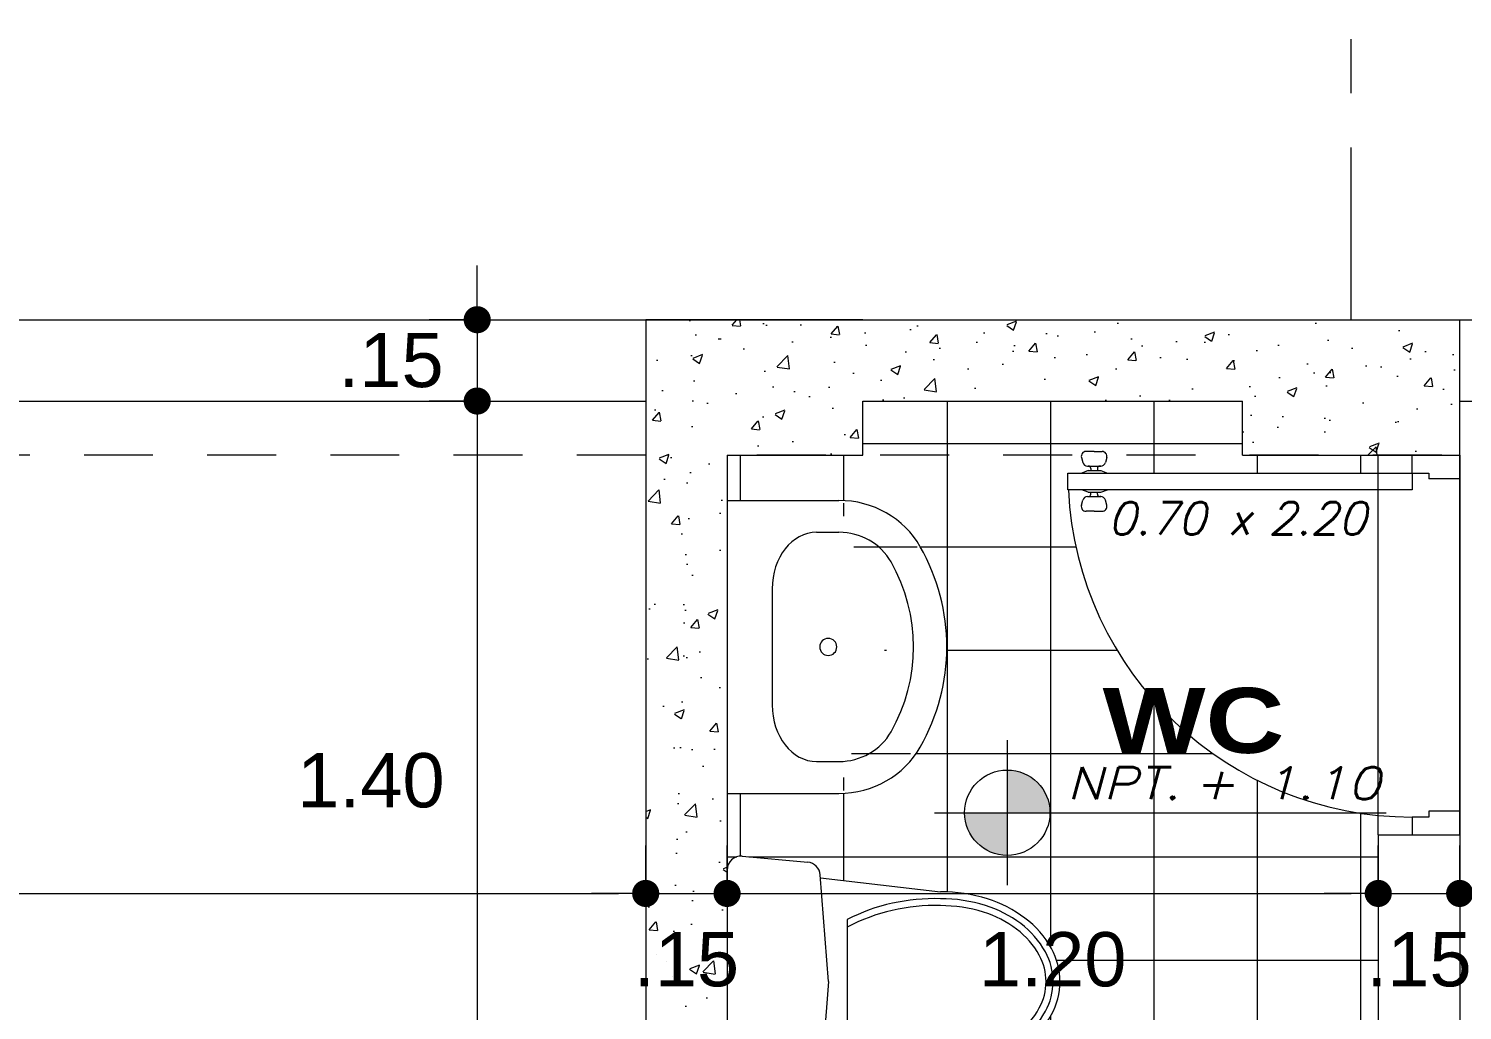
# Model space of a CAD drawing. Header units: millimetres. Extents: x 2178 to 2304, y 1220 to 1359.
# Drawn here: x 2205.739 to 2208.381, y 1342.696 to 1344.506 of the extents above; entities that cross this region are included whole.
import ezdxf
from ezdxf.enums import TextEntityAlignment as Align

# ---------------------------------------------------------------- set-up
doc = ezdxf.new("R2010")
doc.units = ezdxf.units.MM
doc.linetypes.add('CENTER', pattern=[50.800000000000004, 31.75, -6.35, 6.35, -6.35])
doc.linetypes.add('HIDDEN', pattern=[9.524999999999999, 6.35, -3.175])
doc.layers.get('0').update_dxf_attribs({"lineweight": 0})
for name, color, linetype, lineweight in [('carpinteria', 12, 'Continuous', 5), ('COTAS', 40, 'Continuous', 20), ('Ejes22', 50, 'CENTER', 9), ('Mobiliario', 52, 'Continuous', 5), ('PLUMA 1', 46, 'Continuous', 13), ('PLUMA 7', 10, 'Continuous', 0), ('PLUMA4', 160, 'Continuous', 40), ('PROY', 13, 'HIDDEN', 13), ('TEXTO', 5, 'Continuous', 18), ('TEXTOS', 42, 'Continuous', 13)]:
    doc.layers.add(name, color=color, linetype=linetype, lineweight=lineweight)
doc.layers.add('pisos....', color=7, linetype='Continuous', lineweight=5, true_color=0x7c7f7e)
doc.styles.add('ARIAL', font='arial.ttf')
doc.styles.add('ARIAL-N', font='arialbd.ttf')
doc.styles.add('SIMPLEX', font='simplex.shx', dxfattribs={"width": 1.2, "oblique": 15})
doc.dimstyles.new('RPM 50', dxfattribs={"dimtxt": 0.1, "dimasz": 0.05, "dimexe": 0.08849999999999973, "dimexo": 0.1535, "dimgap": 0.07099999999999997, "dimtad": 2, "dimtih": 1, "dimtoh": 1, "dimzin": 4, "dimdsep": 46, "dimtxsty": 'ARIAL', "dimblk": 'DOT', "dimcen": 0.4, "dimdle": 0.25, "dimclrd": 8, "dimclre": 8, "dimclrt": 9, "dimadec": 0, "dimazin": 0, "dimtfac": 1, "dimtix": 1, "dimtmove": 0, "dimatfit": 3, "dimldrblk": 'DOT', "dimfxl": 0.5, "dimfxlon": 1, "dimlwd": 0, "dimlwe": 0, "dimarcsym": 0})

# ---------------------------------------------------------------- blocks, each defined once
blk = doc.blocks.new('puerta de 0.80')
for p, q in [((0, 0.7578726278069325), (0, 0.8078726278070008)), ((0, 0.05787262780700075), (0, 0.8078726278070008)), ((0.1000000000000227, 0.770372627806978), (0.1000000000000227, 0.8078726278070008)), ((0, 0.7578726278069325), (0.06500000000005457, 0.7578726278069325)), ((0.06500000000005457, 0.7578726278069325), (0.06500000000005457, 0.770372627806978)), ((0.06500000000005457, 0.770372627806978), (0.1000000000000227, 0.770372627806978)), ((0.7699992280930701, 0.1257452267906274), (0.753031481821381, 0.1257452267906274)), ((0.7699992280930701, 0.1257452267906274), (0.7869669743646455, 0.1257452267906274)), ((0.743372223558481, 0.1131570363396577), (0.7462233707656196, 0.1025164101029077)), ((0.7820575276252839, 0.09510460055400927), (0.7558826290285197, 0.09510460055400927)), ((0.7558826290285197, 0.09510460055400927), (0.7579409285608563, 0.09510460055400927)), ((0.7841158271576205, 0.09510460055400927), (0.7820575276252839, 0.09510460055400927)), ((0.7966262326275455, 0.1131570363396577), (0.7937750854204069, 0.1025164101029077)), ((0.1000000000000227, 0.08037262780703713), (0.8250000000000455, 0.08037262780703713)), ((0.1000000000000227, 0.04537262780695528), (0.1000000000000227, 0.08037262780703713)), ((0.7820575276252839, 0.08545825626470105), (0.7558826290285197, 0.08545825626470105)), ((0.762940928560738, 0.09010460055401381), (0.762940928560738, 0.08545825626470105)), ((0.7770575276252885, 0.09010460055401381), (0.7770575276252885, 0.08545825626470105)), ((0.8250000000000455, 0.08037262780703713), (0.8250000000000455, 0.04537262780695528)), ((0, 0.007872627806932542), (0, 0.05787262780700075)), ((0, 0.05787262780700075), (0.06500000000005457, 0.05787262780700075)), ((0.06500000000005457, 0.04537262780695528), (0.06500000000005457, 0.05787262780700075)), ((0.1000000000000227, 0.04537262780695528), (0.06500000000005457, 0.04537262780695528)), ((0.8250000000000455, 0.04537262780695528), (0.1000000000000227, 0.04537262780695528)), ((0.1000000000000227, 0.04537262780695528), (0.1000000000000227, 0.007872627806932542)), ((0.7820575276252839, 0.04028699934929136), (0.7558826290285197, 0.04028699934929136)), ((0.7820575276252839, 0.03064065505998315), (0.7558826290285197, 0.03064065505998315)), ((0.7558826290285197, 0.03064065505998315), (0.7579409285608563, 0.03064065505998315)), ((0.762940928560738, 0.0356406550599786), (0.762940928560738, 0.04028699934929136)), ((0.8250000000000455, 0.04537262780695528), (0.7720000000000482, 0.04537262780695528)), ((0.7770575276252885, 0.0356406550599786), (0.7770575276252885, 0.04028699934929136)), ((0.7841158271576205, 0.03064065505998315), (0.7820575276252839, 0.03064065505998315)), ((0.743372223558481, 0.01258821927433473), (0.7462233707656196, 0.02322884551108473)), ((0.7699992280930701, 2.882325134123676e-08), (0.753031481821381, 2.882325134123676e-08)), ((0.7699992280930701, 2.882325134123676e-08), (0.7869669743646455, 2.882325134123676e-08)), ((0.7966262326275455, 0.01258821927433473), (0.7937750854204069, 0.02322884551108473))]:
    blk.add_line(p, q)
at = {"linetype": 'Continuous', "lineweight": 0}
for p, q in [((0.7558826290285197, 0.08545825626470105), (0.7419099796773025, 0.08037262780692345)), ((0.7820575276252839, 0.08545825626470105), (0.796030176976501, 0.08037262780692345)), ((0.7558826290285197, 0.04028699934929136), (0.7419099796773025, 0.04537262780695528)), ((0.7820575276252839, 0.04028699934929136), (0.796030176976501, 0.04537262780695528))]:
    blk.add_line(p, q, dxfattribs=at)
for centre, radius, start, end in [((0.1000000000000227, 0.04537262780695528), 0.725, 2.767078666097358, 90), ((0.753031481821381, 0.1157452267906365), 0.01, 90, 195.0000000000087), ((0.7869669743646455, 0.1157452267906365), 0.01, 344.9999999999912, 90), ((0.7558826290285197, 0.1051046005540002), 0.01, 195.0000000001698, 270), ((0.7579409285607426, 0.09010460055401381), 0.005, 0, 90), ((0.7820575276252839, 0.09010460055401381), 0.005, 90, 180), ((0.7841158271575068, 0.1051046005540002), 0.01, 270, 344.9999999998302), ((0.7558826290285197, 0.02064065505999224), 0.01, 90, 164.9999999998302), ((0.7579409285607426, 0.0356406550599786), 0.005, 270, 0), ((0.7820575276252839, 0.0356406550599786), 0.005, 180, 270), ((0.7841158271575068, 0.02064065505999224), 0.01, 15.00000000016984, 90), ((0.753031481821381, 0.01000002882324225), 0.01, 164.9999999999913, 270), ((0.7869669743646455, 0.01000002882324225), 0.01, 270, 15.00000000000872)]:
    blk.add_arc(centre, radius, start, end)
blk = doc.blocks.new('P')
at = {"style": 'SIMPLEX', "oblique": 15}
blk.add_text('x', height=0.06, dxfattribs=at).set_placement((-0.01697368369676155, 0.0255492955629677))
blk.add_attdef('L', text='', height=0.06, dxfattribs=at).set_placement((-0.057659880294743, 0.02554929556297481), align=Align.RIGHT)
blk.add_attdef('H', (0.05806964743619147, 0.02554929556297481), '', height=0.06, dxfattribs=at)
blk = doc.blocks.new('LAVATORIO')
at = {"layer": 'PLUMA 1', "linetype": 'Continuous', "lineweight": 20}
for p, q in [((-0.2999934783219942, 0.2071363636785648), (-0.2999934783219942, -0.02195454545901754)), ((-0.2999934783219942, 0.2071363636785648), (0.2999934783219942, 0.2071363636785648)), ((0.2999934783219942, 0.2071363636785648), (0.2999934783219942, -0.02195454545901754)), ((-0.1188260869807323, 0.1148181818415779), (0.1188260869807323, 0.1148181818415779)), ((-0.234782608743501, 0.02386363636850319), (-0.234782608743501, -0.02195454545901754)), ((0.234782608743501, 0.02386363636850319), (0.234782608743501, -0.02195454545901754))]:
    blk.add_line(p, q, dxfattribs=at)
blk.add_circle((0, 0), 0.01750000000356522, dxfattribs=at)
at = {"layer": 'PLUMA 1', "linetype": 'Continuous', "lineweight": 20, "extrusion": (0, 0, -1)}
for centre, major_axis, ratio, start_param, end_param in [((-0.1188260869807323, 0.02386363636850319), (0.1159565217627687, 2.11200665065676e-14), 0.7846746081733931, 3.141592653590338, 4.712388980384833), ((0.1188260869807323, 0.02386363636850319), (-0.1159565217627687, 9.952126509930016e-14), 0.7846746081733929, 1.570796326794223, 3.1415926535887), ((-0.1188521754517069, -0.02195454545901754), (2.795176774598603e-13, 0.1893818215381344), 0.9565217391304283, 3.638567482427635, 4.712388980383277), ((-0.1188521754517069, -0.02195454545901754), (-1.25662522260505e-12, 0.1212000033427651), 0.9565217391302343, 3.638567482442401, 4.712388980394607), ((0.1188521754517069, -0.02195454545901754), (1.256475748923904e-12, 0.1212000033427651), 0.9565217391302343, 1.57079632678498, 2.644617824737187), ((0.1188521754517069, -0.02195454545901754), (-2.791350386132135e-13, 0.1893818215381344), 0.9565217391304283, 1.570796326796306, 2.64461782475195), ((0, 0.2071363636785648), (-2.207522384136759e-16, 0.3818181859691521), 0.9565217391303741, 2.64461781258921, 3.638567494590378), ((0, 0.2071363636785648), (1.873049312265182e-16, 0.4500000041648561), 0.9565217391303545, 2.644617814432515, 3.638567492747071)]:
    blk.add_ellipse(centre, major_axis=major_axis, ratio=ratio, start_param=start_param, end_param=end_param, dxfattribs=at)
blk = doc.blocks.new('A$C17BD6781')
at = {"layer": 'Mobiliario', "linetype": 'Continuous'}
for p, q in [((0.0470258381902795, 0.2024778968581415), (0.07702583819028064, 0.4624778968581325)), ((0.4970258381902681, 0.2024778968581415), (0.467025838190267, 0.4624778968581325)), ((0.1371245447934086, 0.2600000207519599), (0.406927131587139, 0.2600000207519599)), ((0.2720258381902738, 0.2200000207519395), (0.04046188830088226, 0.2019667219995256)), ((0.2720258381902738, 0.2200000207519395), (0.5035897880796654, 0.2019667219995256)), ((2.658856601556181e-08, 0.03271609313324575), (0.01291432294007677, 0.1747733529997788)), ((0.5440516497919816, 0.03271609313324575), (0.5311373534404709, 0.1747733529997788)), ((0.0298768227825974, 2.075196903206233e-08), (0.5141748535979502, 2.075196903206233e-08))]:
    blk.add_line(p, q, dxfattribs=at)
for points in [[(0.467025838190267, 0.4624778968581325, 0.07568148098942781), (0.4514763274974598, 0.564619449634364, 0.08594715031423093), (0.409911660521658, 0.6457161817953931, 0.1060218382171382), (0.3436150782673906, 0.7032144903049868, 0.1264657149685374), (0.2720258381902738, 0.7216159645624032, 0.1264657149685252), (0.2004365981131571, 0.7032144903049868, 0.1060218382171112), (0.1341400158588897, 0.6457161817953931, 0.08594715031425326), (0.09257534888308783, 0.564619449634364, 0.07568148098944026), (0.07702583819028064, 0.4624778968581325, 0.07568148098943636)], [(0.4520258381902806, 0.4624778968581325, 0.0756814809893859), (0.4371558434836231, 0.5601558482174767, 0.08594715031428633), (0.3979260275471859, 0.6366970575473658, 0.1060218382171535), (0.3363817185640983, 0.6900737708649274, 0.1264657149685132), (0.2720258381902738, 0.7066159645624168, 0.1264657149686313), (0.2076699578163925, 0.6900737708648705, 0.1060218382170392), (0.1461256488333618, 0.6366970575473658, 0.08594715031415015), (0.1068958328969813, 0.5601558482175903, 0.07568148098951734), (0.092025838190267, 0.4624778968581325, 0.07568148098951734)], [(0.4370258381902659, 0.4624778968581325, 0.07568148098938046), (0.422835359469758, 0.5556922468005894, 0.08594715031429338), (0.3859403945727138, 0.6276779332993385, 0.1060218382171472), (0.3291483588608344, 0.6769330514248111, 0.1264657149685263), (0.2720258381902738, 0.6916159645624305, 0.1264657149686292), (0.2149033175196564, 0.6769330514248111, 0.1060218382170225), (0.1581112818078338, 0.6276779332993385, 0.08594715031417827), (0.1212163169108464, 0.5556922468007031, 0.07568148098950629), (0.1070258381902818, 0.4624778968581325, 0.07568148098950629)]]:
    blk.add_lwpolyline(points, format="xyb", dxfattribs=at)
for centre, radius, start, end in [((0.5137349313203856, 0.4501454030077241), 0.4218893808016409, 178.3249151335759, 206.7885795011672), ((0.5137349313203856, 0.4501454030077241), 0.4068893808016409, 178.3249151335759, 207.8601275501853), ((0.03031674506016202, 0.4501454030077241), 0.4068893808016409, 332.1398724498131, 1.675084866424104), ((0.03031674506016202, 0.4501454030077241), 0.4218893808016409, 333.2114204988328, 1.675084866424104), ((0.04279111913410816, 0.1720572806184748), 0.03, 94.45298473469602, 174.8055710922652), ((0.5012605572464395, 0.1720572806184748), 0.03, 5.194428907734862, 85.54701526530398), ((0.0298768227825974, 0.03000002075194175), 0.03, 174.8055710922652, 270), ((0.5141748535979502, 0.03000002075194175), 0.03, 270, 5.194428907734862)]:
    blk.add_arc(centre, radius, start, end, dxfattribs=at)
blk = doc.blocks.new('N')
at = {"linetype": 'Continuous'}
h = blk.add_hatch(color=256, dxfattribs=at)
h.paths.add_polyline_path([(0, 0.1000000000000085), (0, 0), (0.1000000000000014, 0, 0.4142135623730981)])
h.paths.add_polyline_path([(-0.1000000000000014, 0, 0.4142135623730981), (0, -0.1000000000000085), (0, 0)])
for points in [[(0, 0.1700000000000017), (0, -0.1700000000000017)], [(-0.1700000000000017, 0), (0.8870854846603891, 0)]]:
    blk.add_lwpolyline(points)
blk.add_circle((0, 0), 0.1)
at = {"color": 64, "style": 'SIMPLEX', "oblique": 15, "width": 1.2}
blk.add_text('NPT.', height=0.075, dxfattribs=at).set_placement((0.1397908554024241, 0.03140925992012455))
at = {"color": 64, "style": 'SIMPLEX', "oblique": 15, "width": 1.062312430358449}
blk.add_attdef('NIV', text='', height=0.075, dxfattribs=at).set_placement((0.434891932751043, 0.03140925992012455), (0.8749927967566862, 0.03140925992012455), align=Align.FIT)
blk = doc.blocks.new('_DOT')
at = {"color": 0, "linetype": 'ByBlock'}
blk.add_line((-0.5, 0), (-1, 0), dxfattribs=at)
at = {"color": 0, "linetype": 'ByBlock', "const_width": 0.5}
blk.add_lwpolyline([(-0.25, 0, 1), (0.25, 0, 1)], format="xyb", close=True, dxfattribs=at)
blk = doc.blocks.new('*D1064')
at = {"color": 8, "lineweight": 0, "transparency": 16777216}
for p, q in [((2203.526313205591, 1344.919712895096), (2203.526313205591, 1345.508212895096)), ((2206.87631320559, 1344.919712895096), (2206.87631320559, 1345.508212895096)), ((2203.576313205591, 1345.419712895096), (2206.82631320559, 1345.419712895096))]:
    blk.add_line(p, q, dxfattribs=at)
at = {"layer": 'Defpoints', "color": 0, "transparency": 16777216}
for p in [(2206.87631320559, 1345.419712895096), (2203.526313205591, 1343.969712895096), (2206.87631320559, 1343.969712895096)]:
    blk.add_point(p, dxfattribs=at)
at = {"color": 8, "lineweight": 0, "transparency": 16777216, "xscale": 0.05, "yscale": 0.05, "zscale": 0.05, "rotation": 180}
blk.add_blockref('_DOT', (2203.526313205591, 1345.419712895096), dxfattribs=at)
at = {"color": 8, "lineweight": 0, "transparency": 16777216, "xscale": 0.05, "yscale": 0.05, "zscale": 0.05}
blk.add_blockref('_DOT', (2206.87631320559, 1345.419712895096), dxfattribs=at)
at = {"color": 9, "transparency": 16777216, "insert": (2205.20131320559, 1345.541804300281), "char_height": 0.1, "attachment_point": 5, "style": 'ARIAL'}
blk.add_mtext('3.35', dxfattribs=at)
blk = doc.blocks.new('*D1065')
at = {"color": 8, "lineweight": 0, "transparency": 16777216}
for p, q in [((2206.87631320559, 1344.919712895096), (2206.87631320559, 1345.508212895096)), ((2207.026313205591, 1344.919712895096), (2207.026313205591, 1345.508212895096)), ((2206.82631320559, 1345.419712895096), (2206.77631320559, 1345.419712895096)), ((2206.87631320559, 1345.419712895096), (2207.026313205591, 1345.419712895096)), ((2207.076313205591, 1345.419712895096), (2207.126313205591, 1345.419712895096))]:
    blk.add_line(p, q, dxfattribs=at)
at = {"layer": 'Defpoints', "color": 0, "transparency": 16777216}
for p in [(2207.026313205591, 1345.419712895096), (2206.87631320559, 1343.969712895096), (2207.026313205591, 1343.719712895096)]:
    blk.add_point(p, dxfattribs=at)
at = {"color": 8, "lineweight": 0, "transparency": 16777216, "xscale": 0.05, "yscale": 0.05, "zscale": 0.05}
blk.add_blockref('_DOT', (2206.87631320559, 1345.419712895096), dxfattribs=at)
at = {"color": 8, "lineweight": 0, "transparency": 16777216, "xscale": 0.05, "yscale": 0.05, "zscale": 0.05, "rotation": 180}
blk.add_blockref('_DOT', (2207.026313205591, 1345.419712895096), dxfattribs=at)
at = {"color": 9, "transparency": 16777216, "insert": (2206.95131320559, 1345.541770193869), "char_height": 0.1, "attachment_point": 5, "style": 'ARIAL'}
blk.add_mtext('.15', dxfattribs=at)
blk = doc.blocks.new('*D1066')
at = {"color": 8, "lineweight": 0, "transparency": 16777216}
for p, q in [((2207.026313205591, 1344.919712895096), (2207.026313205591, 1345.508212895096)), ((2207.97631320559, 1344.919712895096), (2207.97631320559, 1345.508212895096)), ((2207.076313205591, 1345.419712895096), (2207.92631320559, 1345.419712895096))]:
    blk.add_line(p, q, dxfattribs=at)
at = {"layer": 'Defpoints', "color": 0, "transparency": 16777216}
for p in [(2207.97631320559, 1345.419712895096), (2207.97631320559, 1343.819712895096), (2207.026313205591, 1343.719712895096)]:
    blk.add_point(p, dxfattribs=at)
at = {"color": 8, "lineweight": 0, "transparency": 16777216, "xscale": 0.05, "yscale": 0.05, "zscale": 0.05, "rotation": 180}
blk.add_blockref('_DOT', (2207.026313205591, 1345.419712895096), dxfattribs=at)
at = {"color": 8, "lineweight": 0, "transparency": 16777216, "xscale": 0.05, "yscale": 0.05, "zscale": 0.05}
blk.add_blockref('_DOT', (2207.97631320559, 1345.419712895096), dxfattribs=at)
at = {"color": 9, "transparency": 16777216, "insert": (2207.501313205591, 1345.541770193869), "char_height": 0.1, "attachment_point": 5, "style": 'ARIAL'}
blk.add_mtext('.95', dxfattribs=at)
blk = doc.blocks.new('*D1067')
at = {"color": 8, "lineweight": 0, "transparency": 16777216}
for p, q in [((2207.97631320559, 1344.919712895096), (2207.97631320559, 1345.508212895096)), ((2208.376313205591, 1344.919712895096), (2208.376313205591, 1345.508212895096)), ((2208.026313205591, 1345.419712895096), (2208.32631320559, 1345.419712895096))]:
    blk.add_line(p, q, dxfattribs=at)
at = {"layer": 'Defpoints', "color": 0, "transparency": 16777216}
for p in [(2208.376313205591, 1345.419712895096), (2207.97631320559, 1343.819712895096), (2208.376313205591, 1343.819712895096)]:
    blk.add_point(p, dxfattribs=at)
at = {"color": 8, "lineweight": 0, "transparency": 16777216, "xscale": 0.05, "yscale": 0.05, "zscale": 0.05, "rotation": 180}
blk.add_blockref('_DOT', (2207.97631320559, 1345.419712895096), dxfattribs=at)
at = {"color": 8, "lineweight": 0, "transparency": 16777216, "xscale": 0.05, "yscale": 0.05, "zscale": 0.05}
blk.add_blockref('_DOT', (2208.376313205591, 1345.419712895096), dxfattribs=at)
at = {"color": 9, "transparency": 16777216, "insert": (2208.17631320559, 1345.541770193869), "char_height": 0.1, "attachment_point": 5, "style": 'ARIAL'}
blk.add_mtext('.40', dxfattribs=at)
blk = doc.blocks.new('*D1068')
at = {"color": 8, "lineweight": 0, "transparency": 16777216}
for p, q in [((2208.376313205591, 1344.919712895096), (2208.376313205591, 1345.508212895096)), ((2211.975280365476, 1344.919712895096), (2211.975280365476, 1345.508212895096)), ((2208.426313205591, 1345.419712895096), (2211.925280365475, 1345.419712895096))]:
    blk.add_line(p, q, dxfattribs=at)
at = {"layer": 'Defpoints', "color": 0, "transparency": 16777216}
for p in [(2211.975280365476, 1345.419712895096), (2211.975280365476, 1343.969712895096), (2208.376313205591, 1343.819712895096)]:
    blk.add_point(p, dxfattribs=at)
at = {"color": 8, "lineweight": 0, "transparency": 16777216, "xscale": 0.05, "yscale": 0.05, "zscale": 0.05, "rotation": 180}
blk.add_blockref('_DOT', (2208.376313205591, 1345.419712895096), dxfattribs=at)
at = {"color": 8, "lineweight": 0, "transparency": 16777216, "xscale": 0.05, "yscale": 0.05, "zscale": 0.05}
blk.add_blockref('_DOT', (2211.975280365476, 1345.419712895096), dxfattribs=at)
at = {"color": 9, "transparency": 16777216, "insert": (2210.175796785533, 1345.541804300281), "char_height": 0.1, "attachment_point": 5, "style": 'ARIAL'}
blk.add_mtext('3.60', dxfattribs=at)
blk = doc.blocks.new('*D911')
at = {"color": 8, "lineweight": 0, "transparency": 16777216}
for p, q in [((2203.526313205591, 1342.911729890079), (2203.526313205591, 1343.000229890079)), ((2206.87631320559, 1342.911729890079), (2206.87631320559, 1343.000229890079)), ((2203.576313205591, 1342.911729890079), (2206.82631320559, 1342.911729890079))]:
    blk.add_line(p, q, dxfattribs=at)
at = {"layer": 'Defpoints', "color": 0, "transparency": 16777216}
for p in [(2203.526313205591, 1342.911729890079), (2206.87631320559, 1342.911729890079), (2206.87631320559, 1342.911729890079)]:
    blk.add_point(p, dxfattribs=at)
at = {"color": 8, "lineweight": 0, "transparency": 16777216, "xscale": 0.05, "yscale": 0.05, "zscale": 0.05, "rotation": 180}
blk.add_blockref('_DOT', (2203.526313205591, 1342.911729890079), dxfattribs=at)
at = {"color": 8, "lineweight": 0, "transparency": 16777216, "xscale": 0.05, "yscale": 0.05, "zscale": 0.05}
blk.add_blockref('_DOT', (2206.87631320559, 1342.911729890079), dxfattribs=at)
at = {"color": 9, "transparency": 16777216, "insert": (2205.20131320559, 1342.789638484895), "char_height": 0.1, "attachment_point": 5, "style": 'ARIAL'}
blk.add_mtext('3.35', dxfattribs=at)
blk = doc.blocks.new('*D912')
at = {"color": 8, "lineweight": 0, "transparency": 16777216}
for p, q in [((2206.87631320559, 1342.911729890079), (2206.87631320559, 1343.000229890079)), ((2207.026313205591, 1342.911729890079), (2207.026313205591, 1343.000229890079)), ((2206.82631320559, 1342.911729890079), (2206.77631320559, 1342.911729890079)), ((2206.87631320559, 1342.911729890079), (2207.026313205591, 1342.911729890079)), ((2207.076313205591, 1342.911729890079), (2207.126313205591, 1342.911729890079))]:
    blk.add_line(p, q, dxfattribs=at)
at = {"layer": 'Defpoints', "color": 0, "transparency": 16777216}
for p in [(2206.87631320559, 1342.911729890079), (2207.026313205591, 1342.911729890079), (2207.026313205591, 1342.911729890079)]:
    blk.add_point(p, dxfattribs=at)
at = {"color": 8, "lineweight": 0, "transparency": 16777216, "xscale": 0.05, "yscale": 0.05, "zscale": 0.05}
blk.add_blockref('_DOT', (2206.87631320559, 1342.911729890079), dxfattribs=at)
at = {"color": 8, "lineweight": 0, "transparency": 16777216, "xscale": 0.05, "yscale": 0.05, "zscale": 0.05, "rotation": 180}
blk.add_blockref('_DOT', (2207.026313205591, 1342.911729890079), dxfattribs=at)
at = {"color": 9, "transparency": 16777216, "insert": (2206.95131320559, 1342.789672591306), "char_height": 0.1, "attachment_point": 5, "style": 'ARIAL'}
blk.add_mtext('.15', dxfattribs=at)
blk = doc.blocks.new('*D913')
at = {"color": 8, "lineweight": 0, "transparency": 16777216}
for p, q in [((2207.02631320559, 1342.911729890079), (2207.02631320559, 1343.000229890079)), ((2208.22631320559, 1342.911729890079), (2208.22631320559, 1343.000229890079)), ((2207.07631320559, 1342.911729890079), (2208.17631320559, 1342.911729890079))]:
    blk.add_line(p, q, dxfattribs=at)
at = {"layer": 'Defpoints', "color": 0, "transparency": 16777216}
for p in [(2207.02631320559, 1342.911729890079), (2208.22631320559, 1342.911729890079), (2208.22631320559, 1342.911729890079)]:
    blk.add_point(p, dxfattribs=at)
at = {"color": 8, "lineweight": 0, "transparency": 16777216, "xscale": 0.05, "yscale": 0.05, "zscale": 0.05, "rotation": 180}
blk.add_blockref('_DOT', (2207.02631320559, 1342.911729890079), dxfattribs=at)
at = {"color": 8, "lineweight": 0, "transparency": 16777216, "xscale": 0.05, "yscale": 0.05, "zscale": 0.05}
blk.add_blockref('_DOT', (2208.22631320559, 1342.911729890079), dxfattribs=at)
at = {"color": 9, "transparency": 16777216, "insert": (2207.62631320559, 1342.789672591306), "char_height": 0.1, "attachment_point": 5, "style": 'ARIAL'}
blk.add_mtext('1.20', dxfattribs=at)
blk = doc.blocks.new('*D914')
at = {"color": 8, "lineweight": 0, "transparency": 16777216}
for p, q in [((2208.22631320559, 1342.911729890079), (2208.22631320559, 1343.000229890079)), ((2208.376313205591, 1342.911729890079), (2208.376313205591, 1343.000229890079)), ((2208.17631320559, 1342.911729890079), (2208.126313205591, 1342.911729890079)), ((2208.22631320559, 1342.911729890079), (2208.376313205591, 1342.911729890079)), ((2208.426313205591, 1342.911729890079), (2208.47631320559, 1342.911729890079))]:
    blk.add_line(p, q, dxfattribs=at)
at = {"layer": 'Defpoints', "color": 0, "transparency": 16777216}
for p in [(2208.22631320559, 1342.911729890079), (2208.376313205591, 1342.911729890079), (2208.376313205591, 1342.911729890079)]:
    blk.add_point(p, dxfattribs=at)
at = {"color": 8, "lineweight": 0, "transparency": 16777216, "xscale": 0.05, "yscale": 0.05, "zscale": 0.05}
blk.add_blockref('_DOT', (2208.22631320559, 1342.911729890079), dxfattribs=at)
at = {"color": 8, "lineweight": 0, "transparency": 16777216, "xscale": 0.05, "yscale": 0.05, "zscale": 0.05, "rotation": 180}
blk.add_blockref('_DOT', (2208.376313205591, 1342.911729890079), dxfattribs=at)
at = {"color": 9, "transparency": 16777216, "insert": (2208.30131320559, 1342.789672591306), "char_height": 0.1, "attachment_point": 5, "style": 'ARIAL'}
blk.add_mtext('.15', dxfattribs=at)
blk = doc.blocks.new('*D915')
at = {"color": 8, "lineweight": 0, "transparency": 16777216}
for p, q in [((2212.375280365475, 1343.411729890079), (2212.375280365475, 1342.823229890079)), ((2208.376313205591, 1342.911729890079), (2208.376313205591, 1343.000229890079)), ((2208.426313205591, 1342.911729890079), (2212.325280365475, 1342.911729890079))]:
    blk.add_line(p, q, dxfattribs=at)
at = {"layer": 'Defpoints', "color": 0, "transparency": 16777216}
for p in [(2212.375280365475, 1343.969712895096), (2208.376313205591, 1342.911729890079), (2212.375280365475, 1342.911729890079)]:
    blk.add_point(p, dxfattribs=at)
at = {"color": 8, "lineweight": 0, "transparency": 16777216, "xscale": 0.05, "yscale": 0.05, "zscale": 0.05, "rotation": 180}
blk.add_blockref('_DOT', (2208.376313205591, 1342.911729890079), dxfattribs=at)
at = {"color": 8, "lineweight": 0, "transparency": 16777216, "xscale": 0.05, "yscale": 0.05, "zscale": 0.05}
blk.add_blockref('_DOT', (2212.375280365475, 1342.911729890079), dxfattribs=at)
at = {"color": 9, "transparency": 16777216, "insert": (2210.375796785533, 1342.789672591306), "char_height": 0.1, "attachment_point": 5, "style": 'ARIAL'}
blk.add_mtext('4.00', dxfattribs=at)
blk = doc.blocks.new('*D916')
at = {"color": 8, "lineweight": 0, "transparency": 16777216}
for p, q in [((2206.565855204909, 1344.019712895097), (2206.565855204909, 1344.069712895097)), ((2206.565855204909, 1343.969712895097), (2206.477355204909, 1343.969712895097)), ((2206.565855204909, 1343.969712895097), (2206.565855204909, 1343.819712895097)), ((2206.565855204909, 1343.819712895097), (2206.477355204909, 1343.819712895097)), ((2206.565855204909, 1343.769712895097), (2206.565855204909, 1343.719712895097))]:
    blk.add_line(p, q, dxfattribs=at)
at = {"layer": 'Defpoints', "color": 0, "transparency": 16777216}
for p in [(2206.617507824691, 1343.969712895097), (2206.565855204909, 1343.819712895097), (2206.617507824691, 1343.819712895097)]:
    blk.add_point(p, dxfattribs=at)
at = {"color": 8, "lineweight": 0, "transparency": 16777216, "xscale": 0.05, "yscale": 0.05, "zscale": 0.05}
for p, rotation in [((2206.565855204909, 1343.969712895097), 270), ((2206.565855204909, 1343.819712895097), 90)]:
    blk.add_blockref('_DOT', p, dxfattribs=dict(at, rotation=rotation))
at = {"color": 9, "transparency": 16777216, "insert": (2206.406894768347, 1343.894712895096), "char_height": 0.1, "attachment_point": 5, "style": 'ARIAL'}
blk.add_mtext('.15', dxfattribs=at)
blk = doc.blocks.new('*D917')
at = {"color": 8, "lineweight": 0, "transparency": 16777216}
for p, q in [((2206.565855204909, 1343.819712895097), (2206.477355204909, 1343.819712895097)), ((2206.565855204909, 1343.769712895097), (2206.565855204909, 1342.469712895097)), ((2206.872813205592, 1342.419712895097), (2206.477355204909, 1342.419712895097))]:
    blk.add_line(p, q, dxfattribs=at)
at = {"layer": 'Defpoints', "color": 0, "transparency": 16777216}
for p in [(2206.617507824691, 1343.819712895097), (2206.565855204909, 1342.419712895097), (2207.026313205592, 1342.419712895097)]:
    blk.add_point(p, dxfattribs=at)
at = {"color": 8, "lineweight": 0, "transparency": 16777216, "xscale": 0.05, "yscale": 0.05, "zscale": 0.05}
for p, rotation in [((2206.565855204909, 1343.819712895097), 90), ((2206.565855204909, 1342.419712895097), 270)]:
    blk.add_blockref('_DOT', p, dxfattribs=dict(at, rotation=rotation))
at = {"color": 9, "transparency": 16777216, "insert": (2206.369855204909, 1343.119712895096), "char_height": 0.1, "attachment_point": 5, "style": 'ARIAL'}
blk.add_mtext('1.40', dxfattribs=at)

msp = doc.modelspace()

# ---------------------------------------------------------------- hatches: boundary and pattern name
h = msp.add_hatch()
h.set_pattern_fill('AR-B816', color=256)
h.set_pattern_definition([(0, (0, 0), (0, 203.2), []), (90, (0, 0), (-203.2, 203.2), [203.2, -203.2])])
h.paths.add_polyline_path([(2235.820127780556, 1354.823986271195), (2181.776313205592, 1354.82398627122), (2181.77631320559, 1348.969712895096), (2181.77631320559, 1344.148598333296, -0.648231519510081), (2182.176313205589, 1343.969712895096), (2184.77631320559, 1343.969712895096), (2184.77631320559, 1348.969712895096), (2184.77631320559, 1351.823986271249), (2232.176313205591, 1351.823986271249), (2235.820127780552, 1351.823986271246)])
h.paths.add_polyline_path([(2184.688438035058, 1345.437813850076), (2184.932639945017, 1345.437813850076), (2184.932639945017, 1345.643884791413), (2184.688438035058, 1345.643884791413)], flags=24)
h.paths.add_polyline_path([(2181.724983055522, 1343.789712895096), (2182.147643355658, 1343.789712895096), (2182.147643355658, 1344.149712895096), (2181.724983055522, 1344.149712895096)], flags=9)
h = msp.add_hatch()
h.set_pattern_fill('AR-CONC', color=256, scale=0.001)
h.set_pattern_definition([(49.99999999999999, (1019.093095671087, -426.9564722311436), (0.182184668996004, -0.01593908553890309), [0.01905, -0.20955]), (355, (1019.093095671087, -426.9564722311436), (-0.03524342142496934, 0.1910568452390352), [0.01524, -0.16764058417]), (100.4514447, (1019.108277678087, -426.9578004846437), (0.1469412470903533, 0.1751177519121951), [0.01619000879999999, -0.1780902445999999]), (46.18420000000001, (1019.093095671087, -426.9056722311436), (0.2710790408921299, -0.04204232793272715), [0.028575, -0.314325]), (96.63555760999992, (1019.115685571087, -426.9091757311437), (0.237404134051503, 0.2474261245977215), [0.02428502314, -0.26713560816]), (351.1841511700001, (1019.093095671087, -426.9056722311436), (0.237404134064977, 0.2474261245855326), [0.02285996707, -0.25145973192]), (21, (1019.118495671087, -426.9183722311436), (0.1516143912691325, -0.1022651981870876), [0.01905, -0.20955]), (326.0000000000001, (1019.118495671087, -426.9183722311436), (0.06180202834764707, 0.1841879661223193), [0.01524, -0.16764]), (71.45144499999999, (1019.131130203687, -426.9268943310435), (0.2134164192787162, 0.08192276888590524), [0.0161900088, -0.1780899376]), (37.50000000000001, (1019.093095671087, -426.9564722311436), (0.003088603250591816, 0.0845550388731531), [0, -0.165608, 0, -0.17018, 0, -0.168275]), (7.499999999999999, (1019.093095671087, -426.9564722311436), (0.06681966251030574, 0.1001805748181195), [0, -0.09702799999999999, 0, -0.161798, 0, -0.06413500000000001]), (327.5, (1019.036453671087, -426.9564722311436), (0.1355905951668714, -0.005728743992673458), [0, -0.0635, 0, -0.19812, 0, -0.26289]), (317.5, (1019.011053671087, -426.9564722311436), (0.148129181386018, 0.02542649103333302), [0, -0.08255, 0, -0.131572, 0, -0.18669])])
h.paths.add_polyline_path([(2207.026313205591, 1342.069712895096), (2207.026313205591, 1342.419712895096), (2207.026313205591, 1343.719712895096), (2207.276313205591, 1343.719712895096), (2207.276313205591, 1343.819712895096), (2207.97631320559, 1343.819712895096), (2207.97631320559, 1343.719712895096), (2208.376313205591, 1343.719712895096), (2208.376313205591, 1343.969712895096), (2206.87631320559, 1343.969712895096), (2206.87631320559, 1343.719712895096), (2206.87631320559, 1341.819712895096), (2207.276313205591, 1341.819712895096), (2207.276313205591, 1342.069712895096)])
at = {"layer": 'pisos....'}
h = msp.add_hatch(dxfattribs=at)
h.set_pattern_fill('AR-B816C', color=256, scale=0.001)
h.set_pattern_definition([(0, (0, 0), (0.2032, 0.2032), [0.396875, -0.009525]), (0, (-0.2032, 0.009525), (0.2032, 0.2032), [0.396875, -0.009525]), (90, (0, 0), (-0.2032, 0.2032), [-0.212725, 0.193675]), (90, (-0.009525, 0), (-0.2032, 0.2032), [-0.212725, 0.193675])])
h.paths.add_polyline_path([(2184.688438035058, 1345.437813850076), (2184.932639945017, 1345.437813850076), (2184.932639945017, 1345.643884791413), (2184.688438035058, 1345.643884791413)], flags=24)
edge = h.paths.add_edge_path()
edge.add_arc((2183.276313205592, 1353.32398627122), 1.5, 89.99999999994789, 180)
edge.add_line((2181.776313205592, 1353.32398627122), (2181.77631320559, 1344.148598333296))
edge.add_arc((2181.93631320559, 1343.969712895096), 0.2400000000001155, 5.4285465012071654e-11, 131.8103148957074, ccw=False)
edge.add_line((2182.176313205589, 1343.969712895096), (2184.77631320559, 1343.969712895096))
edge.add_line((2184.77631320559, 1343.969712895096), (2184.77631320559, 1348.969712895096))
edge.add_line((2184.77631320559, 1348.969712895096), (2184.77631320559, 1351.823986271249))
edge.add_line((2184.77631320559, 1351.823986271249), (2232.176313205591, 1351.823986271249))
edge.add_line((2232.176313205591, 1351.823986271249), (2235.820127780552, 1351.823986271246))
edge.add_line((2235.820127780552, 1351.823986271246), (2235.820127780556, 1354.823986271195))
edge.add_line((2235.820127780556, 1354.823986271195), (2183.276313205593, 1354.82398627122))
h = msp.add_hatch(dxfattribs=at)
h.set_pattern_fill('NET', color=256, scale=0.06)
h.set_pattern_definition([(0, (1019.093095671087, -426.9564722311436), (0, 0.1905), []), (90, (1019.093095671087, -426.9564722311436), (-0.1905, 1.166437552015814e-17), [])])
edge = h.paths.add_edge_path()
edge.add_arc((2207.468223853282, 1342.724128365228), 0.177868858861434, 28.83075468146899, 53.038736121360614, ccw=False)
edge.add_arc((2207.513498810814, 1342.749050140239), 0.1261879470156083, 1.0328449207008816e-10, 28.830754681451992, ccw=False)
edge.add_arc((2207.513498810813, 1342.74905014024), 0.1261879470160389, 331.1692453179555, 359.9999999998968, ccw=False)
edge.add_arc((2207.468223853282, 1342.773971915251), 0.1778688588609801, 306.961263879709, 331.1692453179983, ccw=False)
edge.add_arc((2207.438698413315, 1342.813208661205), 0.2269735820391569, 287.3119157153069, 306.96126387969775, ccw=False)
edge.add_arc((2207.419419400281, 1342.875061136859), 0.2917609966197344, 270, 287.3119157153168, ccw=False)
edge.add_line((2207.419419400281, 1342.583300140239), (2207.198419400281, 1342.557800140239))
edge.add_line((2207.198419400281, 1342.557800140239), (2207.197984901651, 1342.552220782833))
edge.add_arc((2207.172561876477, 1342.554200629042), 0.0255000000000944, 275.19442890754976, 355.5470152651299, ccw=False)
edge.add_line((2207.174870538001, 1342.528805352277), (2207.054121867114, 1342.517828200378))
edge.add_arc((2207.05181320559, 1342.543223477143), 0.02549999999999673, 180, 275.19442890754976, ccw=False)
edge.add_line((2207.026313205591, 1342.543223477143), (2207.026313205591, 1342.419712895096))
edge.add_line((2207.026313205591, 1342.419712895096), (2207.926313205591, 1342.419712895096))
edge.add_line((2207.92631320559, 1342.419712895096), (2208.22631320559, 1342.419712895096))
edge.add_line((2208.22631320559, 1342.419712895096), (2208.22631320559, 1343.019712895096))
edge.add_line((2208.22631320559, 1343.019712895096), (2208.22631320559, 1343.055611720538))
edge.add_arc((2208.28881320559, 1343.686900395096), 0.6343750000001276, 182.7670786661056, 264.34592333882097, ccw=False)
edge.add_line((2207.655177860932, 1343.656275395096), (2207.654438205591, 1343.656275395096))
edge.add_line((2207.654438205591, 1343.656275395096), (2207.654438205591, 1343.686900395096))
edge.add_line((2207.654438205591, 1343.686900395096), (2207.679786800736, 1343.686900395096))
edge.add_line((2207.679786800736, 1343.686900395096), (2207.692012868918, 1343.691350319996))
edge.add_line((2207.692012868918, 1343.691350319996), (2207.696387868918, 1343.691350319996))
edge.add_line((2207.696387868918, 1343.691350319996), (2207.696387868918, 1343.69541587125))
edge.add_arc((2207.692014638649, 1343.695540297967), 0.00437499999998181, 358.370265780623, 458.0578173602636)
edge.add_arc((2207.690211856828, 1343.70854087125), 0.008750000000019478, 195.0000000010358, 277.8133290253296, ccw=False)
edge.add_line((2207.681760005848, 1343.706276204605), (2207.679265252041, 1343.715586752562))
edge.add_arc((2207.687717103021, 1343.717851419207), 0.008749999999939017, 90, 195.0000000010358, ccw=False)
edge.add_line((2207.687717103021, 1343.726601419207), (2207.702563881009, 1343.726601419207))
edge.add_line((2207.702563881009, 1343.726601419207), (2207.717410658997, 1343.726601419207))
edge.add_arc((2207.717410658997, 1343.717851419207), 0.008749999999939015, -14.99999999959772, 90, ccw=False)
edge.add_line((2207.725862509977, 1343.715586752562), (2207.72336775617, 1343.706276204605))
edge.add_arc((2207.714915905191, 1343.70854087125), 0.008750000000019478, 270, 345.0000000004023, ccw=False)
edge.add_line((2207.714915905191, 1343.69979087125), (2207.7131148931, 1343.69979087125))
edge.add_arc((2207.7131148931, 1343.69541587125), 0.00437499999998181, 90, 180)
edge.add_line((2207.7087398931, 1343.69541587125), (2207.7087398931, 1343.691350319996))
edge.add_line((2207.7087398931, 1343.691350319996), (2207.714915905191, 1343.691350319996))
edge.add_line((2207.714915905191, 1343.691350319996), (2207.727141973373, 1343.686900395096))
edge.add_line((2207.727141973373, 1343.686900395096), (2208.22631320559, 1343.686900395096))
edge.add_line((2208.22631320559, 1343.686900395096), (2208.22631320559, 1343.719712895096))
edge.add_line((2208.22631320559, 1343.719712895096), (2207.97631320559, 1343.719712895096))
edge.add_line((2207.97631320559, 1343.719712895096), (2207.97631320559, 1343.819712895096))
edge.add_line((2207.97631320559, 1343.819712895096), (2207.276313205591, 1343.819712895096))
edge.add_line((2207.276313205591, 1343.819712895096), (2207.276313205591, 1343.719712895096))
edge.add_line((2207.276313205591, 1343.719712895096), (2207.026313205591, 1343.719712895096))
edge.add_line((2207.026313205591, 1343.719712895096), (2207.026313205591, 1343.636306441922))
edge.add_line((2207.026313205591, 1343.636306441922), (2207.232666509071, 1343.636306441922))
edge.add_ellipse((2207.232495023814, 1343.473279269339), major_axis=(0.1704436393843569, 2.49983864526988e-13), ratio=0.9565217391305934, start_angle=28.474560216617476, end_angle=89.99999999991962, ccw=False)
edge.add_ellipse((2207.026313205591, 1343.366312311432), major_axis=(-0.4050000037482276, 4.744386080289655e-16), ratio=0.9565217391312869, start_angle=151.5254391921269, end_angle=208.4745608078732, ccw=False)
edge.add_ellipse((2207.232495023814, 1343.259345353526), major_axis=(-0.170443639384357, 2.499081723458499e-13), ratio=0.956521739130593, start_angle=90.00000000008032, end_angle=151.5254397833824, ccw=False)
edge.add_line((2207.232666509071, 1343.096318180942), (2207.026313205591, 1343.096318180942))
edge.add_line((2207.026313205591, 1343.096318180942), (2207.026313205591, 1342.954876803336))
edge.add_arc((2207.05181320559, 1342.954876803336), 0.02549999999999673, 84.80557109245018, 180, ccw=False)
edge.add_line((2207.054121867114, 1342.980272080101), (2207.174870538001, 1342.969294928202))
edge.add_arc((2207.172561876477, 1342.943899651437), 0.0255000000000944, 4.452984734869972, 84.80557109245018, ccw=False)
edge.add_line((2207.197984901651, 1342.945879497645), (2207.198419400281, 1342.940300140239))
edge.add_line((2207.198419400281, 1342.940300140239), (2207.419419400281, 1342.914800140239))
edge.add_arc((2207.419419400281, 1342.62303914362), 0.291760996619687, 72.68808428414792, 90, ccw=False)
edge.add_arc((2207.438698413315, 1342.684891619273), 0.2269735820387949, 53.03873612141558, 72.6880842841864, ccw=False)

# ---------------------------------------------------------------- linework, layer by layer
for points in [[(2208.22631320559, 1343.019712895096), (2208.22631320559, 1343.719712895096)], [(2208.376313205591, 1343.019712895096), (2208.376313205591, 1343.719712895096)]]:
    msp.add_lwpolyline(points)
at = {"layer": 'Ejes22', "linetype": 'CENTER', "lineweight": 9, "ltscale": 0.01}
msp.add_lwpolyline([(2208.17631320559, 1343.969712895096), (2208.17631320559, 1346.569712895096)], dxfattribs=at)
at = {"layer": 'PLUMA 7'}
for points in [[(2193.57631320559, 1343.969712895096), (2212.375280365475, 1343.969712895096)], [(2207.276313205591, 1343.969712895096), (2206.87631320559, 1343.969712895096), (2206.87631320559, 1343.719712895096)], [(2207.97631320559, 1343.719712895096), (2208.376313205591, 1343.719712895096), (2208.376313205591, 1343.969712895096)], [(2203.526313205591, 1343.819712895096), (2206.87631320559, 1343.819712895096)], [(2207.026313205591, 1343.719712895096), (2207.276313205591, 1343.719712895096), (2207.276313205591, 1343.819712895096)], [(2207.276313205591, 1343.819712895096), (2207.97631320559, 1343.819712895096)], [(2207.97631320559, 1343.719712895096), (2207.97631320559, 1343.819712895096)], [(2208.376313205591, 1343.819712895096), (2211.975280365476, 1343.819712895096)], [(2206.87631320559, 1343.719712895096), (2206.87631320559, 1341.219712895096)], [(2207.026313205591, 1343.719712895096), (2207.026313205591, 1342.419712895096)], [(2208.22631320559, 1343.019712895096), (2208.22631320559, 1340.519712895096)], [(2208.22631320559, 1343.019712895096), (2208.376313205591, 1343.019712895096)], [(2208.376313205591, 1343.019712895096), (2208.376313205591, 1340.394712895096)]]:
    msp.add_lwpolyline(points, dxfattribs=at)
at = {"layer": 'PROY', "ltscale": 0.02, "flags": 128}
for points in [[(2206.87631320559, 1343.719712895096), (2198.67631320559, 1343.719712895096)], [(2206.919008021293, 1343.719712895096), (2206.914984875701, 1343.719712895096)], [(2211.975280365476, 1343.719712895096), (2207.026313205591, 1343.719712895096)]]:
    msp.add_lwpolyline(points, dxfattribs=at)

# ---------------------------------------------------------------- block references
at = {"layer": 'carpinteria', "xscale": 0.875, "yscale": 0.875, "zscale": 0.875, "rotation": 180}
msp.add_blockref('puerta de 0.80', (2208.376313205591, 1343.726601444427), dxfattribs=at)
at = {"layer": 'COTAS'}
ref = msp.add_blockref('N', (2207.542616965628, 1343.060633628559), dxfattribs=dict(at, xscale=0.7870854846603947, yscale=0.7870854846603947, zscale=0.7870854846603947))
ref.add_attrib('NIV', '+ 1.10', dxfattribs={"layer": '0', "color": 64, "height": 0.05903141134952907, "style": 'SIMPLEX', "oblique": 15, "width": 1.220081603183345}).set_placement((2207.884914093292, 1343.085355401126), (2208.231311095137, 1343.085355401126), align=Align.FIT)
at = {"layer": 'Mobiliario', "xscale": 0.8500000000000227, "yscale": 0.8500000000000227, "zscale": 0.8500000000000227, "rotation": 270}
msp.add_blockref('A$C17BD6781', (2207.026313187951, 1342.980272102701), dxfattribs=at)
at = {"layer": 'PLUMA4', "xscale": -0.9, "yscale": 0.9, "zscale": 0.9, "rotation": 90}
msp.add_blockref('LAVATORIO', (2207.212735932902, 1343.366312311432), dxfattribs=at)
at = {"layer": 'TEXTOS'}
msp.add_blockref('P', (2207.966004566244, 1343.547891789506), dxfattribs=at).add_auto_attribs({'H': '2.20', 'L': '0.70'})

# ---------------------------------------------------------------- texts
at = {"layer": 'TEXTO', "style": 'ARIAL-N', "width": 1.2}
msp.add_text('WC', height=0.12, dxfattribs=at).set_placement((2207.885794373975, 1343.170775402956), align=Align.CENTER)

# ---------------------------------------------------------------- dimensions: what is measured, and where the dimension line sits
for base, p1, p2, picture, middle in [((2206.87631320559, 1345.419712895096), (2203.526313205591, 1343.969712895096), (2206.87631320559, 1343.969712895096), '*D1064', (2205.20131320559, 1345.541804300281)), ((2207.026313205591, 1345.419712895096), (2206.87631320559, 1343.969712895096), (2207.026313205591, 1343.719712895096), '*D1065', (2206.95131320559, 1345.541770193869)), ((2207.97631320559, 1345.419712895096), (2207.026313205591, 1343.719712895096), (2207.97631320559, 1343.819712895096), '*D1066', (2207.501313205591, 1345.541770193869)), ((2208.376313205591, 1345.419712895096), (2207.97631320559, 1343.819712895096), (2208.376313205591, 1343.819712895096), '*D1067', (2208.17631320559, 1345.541770193869)), ((2211.975280365476, 1345.419712895096), (2208.376313205591, 1343.819712895096), (2211.975280365476, 1343.969712895096), '*D1068', (2210.175796785533, 1345.541804300281)), ((2212.375280365475, 1342.911729890079), (2208.376313205591, 1342.911729890079), (2212.375280365475, 1343.969712895096), '*D915', (2210.375796785533, 1342.789672591306)), ((2206.87631320559, 1342.911729890079), (2203.526313205591, 1342.911729890079), (2206.87631320559, 1342.911729890079), '*D911', (2205.20131320559, 1342.789638484895)), ((2207.026313205591, 1342.911729890079), (2206.87631320559, 1342.911729890079), (2207.026313205591, 1342.911729890079), '*D912', (2206.95131320559, 1342.789672591306)), ((2208.22631320559, 1342.911729890079), (2207.02631320559, 1342.911729890079), (2208.22631320559, 1342.911729890079), '*D913', (2207.62631320559, 1342.789672591306)), ((2208.376313205591, 1342.911729890079), (2208.22631320559, 1342.911729890079), (2208.376313205591, 1342.911729890079), '*D914', (2208.30131320559, 1342.789672591306))]:
    dim = msp.add_linear_dim(base=base, p1=p1, p2=p2, dimstyle='RPM 50', override={"dimtmove": 1})
    dim.commit()
    dim.dimension.update_dxf_attribs({"geometry": picture, "text_midpoint": middle})
dim = msp.add_linear_dim(base=(2206.565855204909, 1343.819712895097), p1=(2206.61750782469, 1343.969712895096), p2=(2206.61750782469, 1343.819712895096), angle=90, dimstyle='RPM 50')
dim.commit()
dim.dimension.update_dxf_attribs({"geometry": '*D916', "text_midpoint": (2206.406894768347, 1343.894712895096)})
dim = msp.add_linear_dim(base=(2206.565855204909, 1342.419712895097), p1=(2206.61750782469, 1343.819712895096), p2=(2207.026313205591, 1342.419712895096), angle=90, dimstyle='RPM 50', override={"dimtmove": 1})
dim.commit()
dim.dimension.update_dxf_attribs({"geometry": '*D917', "text_midpoint": (2206.369855204909, 1343.119712895096)})

doc.saveas('drawing.dxf')
